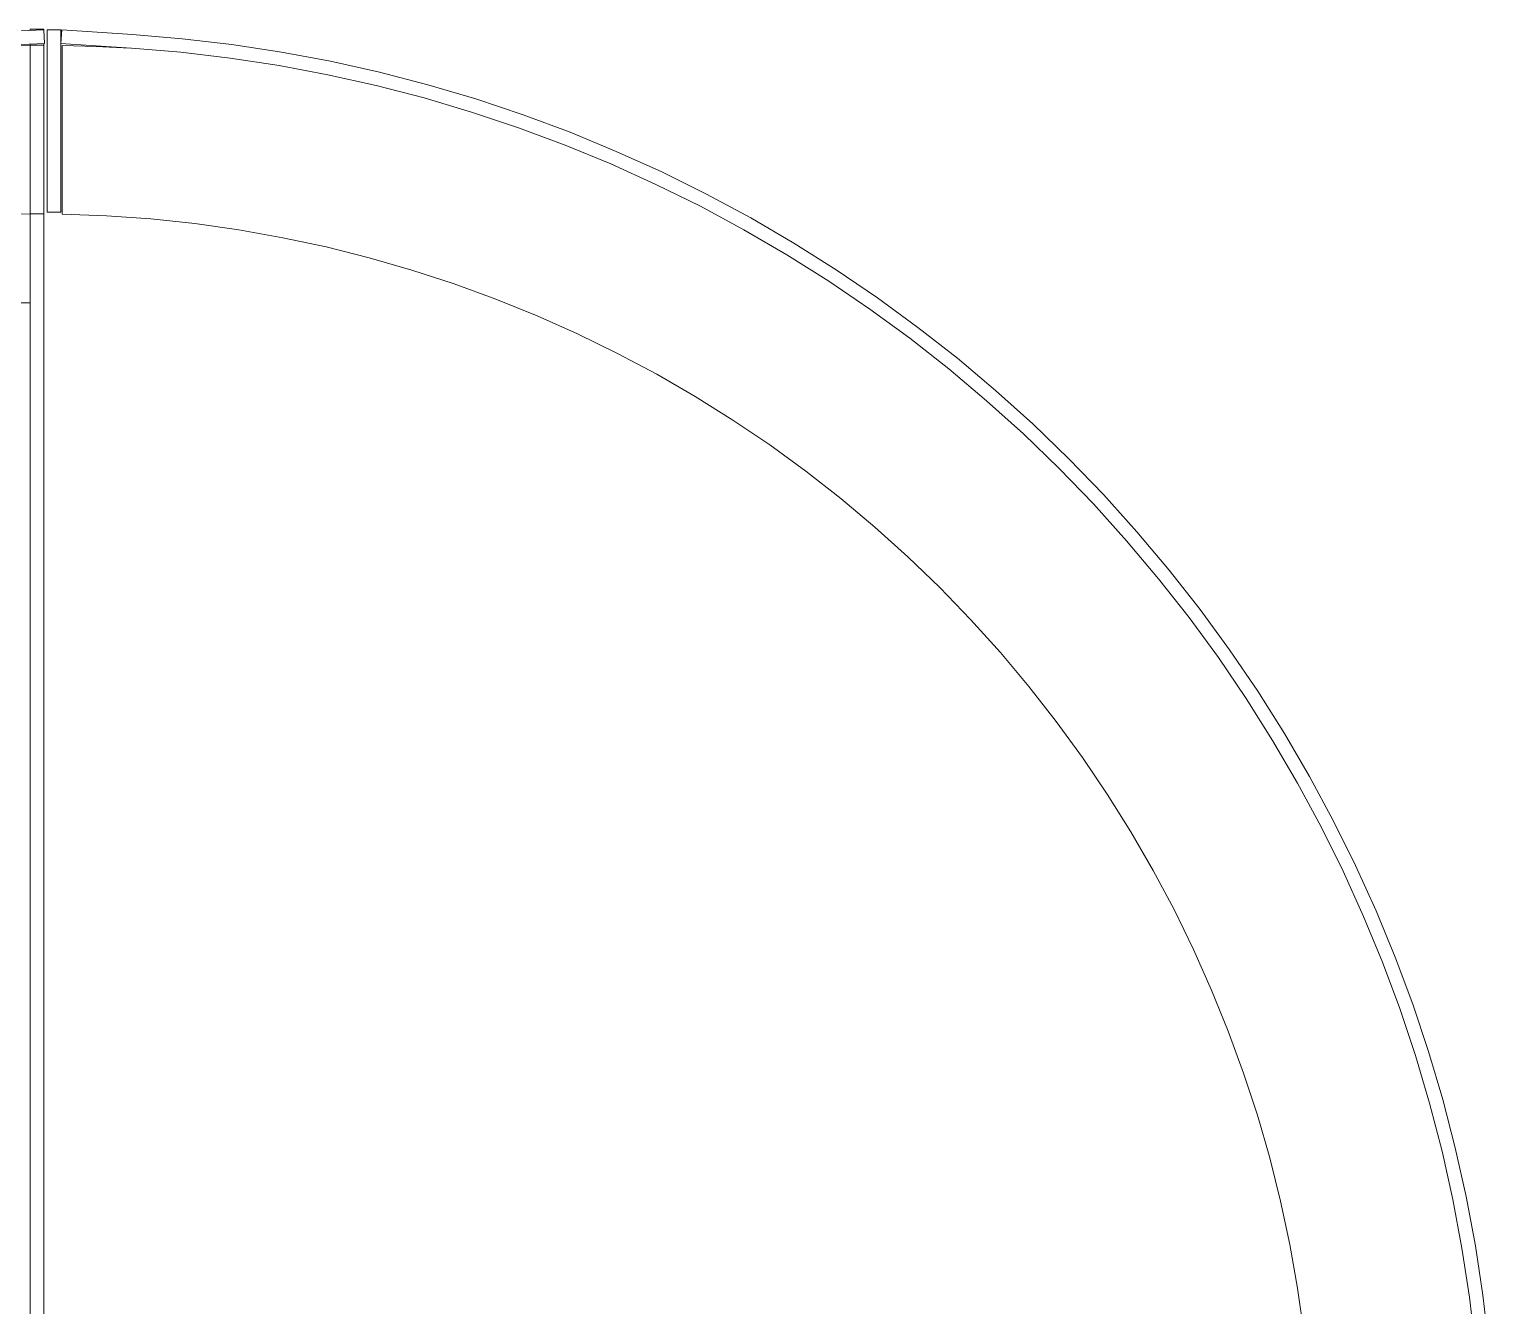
# Model space of a CAD drawing. Header units: millimetres. Extents: x 375 to 2759, y 807 to 2485.
# Drawn here: x 1619.1 to 1939.2, y 1504.5 to 1784.5 of the extents above; entities that cross this region are included whole.
import ezdxf

# ---------------------------------------------------------------- set-up
doc = ezdxf.new("R2010")
doc.units = ezdxf.units.MM
doc.layers.add('ZANO_R', color=7, linetype='Continuous', lineweight=0)

msp = doc.modelspace()

# ---------------------------------------------------------------- linework, layer by layer
at = {"layer": 'ZANO_R'}
for p, q in [((1622.34, 1784.42), (1606.86, 1783.74)), ((1619.32, 1784.55), (1622.32, 1784.55)), ((1619.32, 1784.55), (1619.32, 1784.29)), ((1622.32, 1784.55), (1622.32, 1784.42)), ((1622.48, 1781.42), (1622.34, 1784.42)), ((1623.08, 1784.38), (1626.08, 1784.38)), ((1623.08, 1744.38), (1623.08, 1784.38)), ((1626.08, 1784.38), (1626.08, 1744.38)), ((1626.28, 1784.38), (1626.08, 1781.38)), ((1626.28, 1784.38), (1641.75, 1783.36)), ((1652.68, 1782.46), (1641.75, 1783.36)), ((1606.99, 1780.75), (1622.48, 1781.42)), ((1613.17, 1780.96), (1619.32, 1781.05)), ((1619.32, 1781.29), (1619.32, 1781.05)), ((1622.32, 1781.05), (1619.32, 1781.05)), ((1619.32, 1781.05), (1619.32, 1744.05)), ((1622.32, 1781.42), (1622.32, 1781.05)), ((1622.32, 1781.05), (1622.32, 1744.05)), ((1626.08, 1781.38), (1641.55, 1780.37)), ((1626.32, 1781), (1626.32, 1743.99)), ((1626.32, 1781), (1633.77, 1780.78)), ((1633.77, 1780.78), (1641.21, 1780.39)), ((1641.55, 1780.37), (1652.38, 1779.47)), ((1663.57, 1781.18), (1652.68, 1782.46)), ((1674.42, 1779.53), (1663.57, 1781.18)), ((1652.38, 1779.47), (1663.17, 1778.21)), ((1663.17, 1778.21), (1673.92, 1776.57)), ((1685.2, 1777.5), (1674.42, 1779.53)), ((1695.91, 1775.11), (1685.2, 1777.5)), ((1673.92, 1776.57), (1684.6, 1774.57)), ((1684.6, 1774.57), (1695.2, 1772.2)), ((1706.53, 1772.36), (1695.91, 1775.11)), ((1695.2, 1772.2), (1705.72, 1769.47)), ((1717.04, 1769.24), (1706.53, 1772.36)), ((1705.72, 1769.47), (1716.14, 1766.38)), ((1727.45, 1765.76), (1717.04, 1769.24)), ((1716.14, 1766.38), (1726.45, 1762.93)), ((1737.73, 1761.93), (1727.45, 1765.76)), ((1726.45, 1762.93), (1736.63, 1759.14)), ((1747.87, 1757.75), (1737.73, 1761.93)), ((1736.63, 1759.14), (1746.68, 1754.99)), ((1757.86, 1753.22), (1747.87, 1757.75)), ((1746.68, 1754.99), (1756.58, 1750.51)), ((1767.69, 1748.35), (1757.86, 1753.22)), ((1756.58, 1750.51), (1766.32, 1745.69)), ((1777.35, 1743.15), (1767.69, 1748.35)), ((1766.32, 1745.69), (1775.88, 1740.53)), ((1609.82, 1743.83), (1619.32, 1744.04)), ((1619.32, 1744.04), (1619.32, 1744.05)), ((1622.32, 1744.05), (1619.32, 1744.05)), ((1619.32, 1744.04), (1619.32, 1184.05)), ((1622.32, 1744.05), (1622.32, 1184.05)), ((1626.08, 1744.38), (1623.08, 1744.38)), ((1626.32, 1743.99), (1636.06, 1743.63)), ((1636.06, 1743.63), (1645.78, 1742.93)), ((1645.78, 1742.93), (1655.47, 1741.9)), ((1655.47, 1741.9), (1665.11, 1740.52)), ((1786.83, 1737.62), (1777.35, 1743.15)), ((1665.11, 1740.52), (1674.71, 1738.81)), ((1674.71, 1738.81), (1684.24, 1736.77)), ((1775.88, 1740.53), (1785.27, 1735.06)), ((1684.24, 1736.77), (1693.69, 1734.4)), ((1785.27, 1735.06), (1794.46, 1729.26)), ((1796.1, 1731.77), (1786.83, 1737.62)), ((1693.69, 1734.4), (1703.06, 1731.7)), ((1703.06, 1731.7), (1712.32, 1728.68)), ((1712.32, 1728.68), (1721.47, 1725.33)), ((1794.46, 1729.26), (1803.45, 1723.15)), ((1805.18, 1725.6), (1796.1, 1731.77)), ((1814.04, 1719.13), (1805.18, 1725.6)), ((1614.92, 1724.55), (1619.32, 1724.55)), ((1721.47, 1725.33), (1730.5, 1721.67)), ((1803.45, 1723.15), (1812.22, 1716.74)), ((1730.5, 1721.67), (1739.4, 1717.7)), ((1822.67, 1712.36), (1814.04, 1719.13)), ((1739.4, 1717.7), (1748.16, 1713.42)), ((1812.22, 1716.74), (1820.77, 1710.03)), ((1748.16, 1713.42), (1756.76, 1708.83)), ((1820.77, 1710.03), (1829.09, 1703.03)), ((1831.06, 1705.29), (1822.67, 1712.36)), ((1756.76, 1708.83), (1765.2, 1703.96)), ((1765.2, 1703.96), (1773.46, 1698.79)), ((1829.09, 1703.03), (1837.16, 1695.75)), ((1839.2, 1697.95), (1831.06, 1705.29)), ((1773.46, 1698.79), (1781.53, 1693.33)), ((1847.09, 1690.32), (1839.2, 1697.95)), ((1837.16, 1695.75), (1844.97, 1688.2)), ((1781.53, 1693.33), (1789.42, 1687.6)), ((1847.09, 1690.32), (1854.71, 1682.43)), ((1789.42, 1687.6), (1797.09, 1681.6)), ((1844.97, 1688.2), (1852.52, 1680.39)), ((1797.09, 1681.6), (1804.56, 1675.33)), ((1854.71, 1682.43), (1862.06, 1674.29)), ((1852.52, 1680.39), (1859.8, 1672.32)), ((1804.56, 1675.33), (1811.8, 1668.81)), ((1862.06, 1674.29), (1869.13, 1665.9)), ((1859.8, 1672.32), (1866.8, 1664)), ((1811.8, 1668.81), (1818.81, 1662.04)), ((1869.13, 1665.9), (1875.9, 1657.27)), ((1818.81, 1662.04), (1825.58, 1655.03)), ((1866.8, 1664), (1873.51, 1655.45)), ((1825.58, 1655.03), (1832.1, 1647.79)), ((1873.51, 1655.45), (1879.92, 1646.68)), ((1875.9, 1657.27), (1882.37, 1648.41)), ((1832.1, 1647.79), (1838.37, 1640.32)), ((1879.92, 1646.68), (1886.03, 1637.69)), ((1882.37, 1648.41), (1888.54, 1639.34)), ((1838.37, 1640.32), (1844.37, 1632.65)), ((1888.54, 1639.34), (1894.39, 1630.06)), ((1886.03, 1637.69), (1891.82, 1628.5)), ((1844.37, 1632.65), (1850.1, 1624.76)), ((1894.39, 1630.06), (1899.92, 1620.58)), ((1891.82, 1628.5), (1897.3, 1619.11)), ((1850.1, 1624.76), (1855.55, 1616.69)), ((1899.92, 1620.58), (1905.12, 1610.92)), ((1855.55, 1616.69), (1860.72, 1608.43)), ((1897.3, 1619.11), (1902.46, 1609.55)), ((1905.12, 1610.92), (1909.99, 1601.09)), ((1860.72, 1608.43), (1865.6, 1599.99)), ((1902.46, 1609.55), (1907.28, 1599.81)), ((1909.99, 1601.09), (1914.52, 1591.1)), ((1865.6, 1599.99), (1870.19, 1591.39)), ((1907.28, 1599.81), (1911.76, 1589.91)), ((1870.19, 1591.39), (1874.47, 1582.63)), ((1914.52, 1591.1), (1918.7, 1580.96)), ((1911.76, 1589.91), (1915.9, 1579.86)), ((1874.47, 1582.63), (1878.44, 1573.74)), ((1915.9, 1579.86), (1919.7, 1569.68)), ((1918.7, 1580.96), (1922.53, 1570.68)), ((1878.44, 1573.74), (1882.1, 1564.7)), ((1919.7, 1569.68), (1923.15, 1559.37)), ((1922.53, 1570.68), (1926.01, 1560.27)), ((1882.1, 1564.7), (1885.44, 1555.55)), ((1923.15, 1559.37), (1926.24, 1548.95)), ((1926.01, 1560.27), (1929.13, 1549.76)), ((1885.44, 1555.55), (1888.47, 1546.29)), ((1929.13, 1549.76), (1931.88, 1539.14)), ((1888.47, 1546.29), (1891.17, 1536.92)), ((1926.24, 1548.95), (1928.97, 1538.44)), ((1891.17, 1536.92), (1893.54, 1527.47)), ((1928.97, 1538.44), (1931.34, 1527.83)), ((1931.88, 1539.14), (1934.27, 1528.43)), ((1893.54, 1527.47), (1895.58, 1517.94)), ((1931.34, 1527.83), (1933.34, 1517.15)), ((1934.27, 1528.43), (1936.3, 1517.65)), ((1895.58, 1517.94), (1897.29, 1508.35)), ((1936.3, 1517.65), (1937.95, 1506.81)), ((1933.34, 1517.15), (1934.98, 1506.4)), ((1897.29, 1508.35), (1898.67, 1498.7)), ((1934.98, 1506.4), (1936.24, 1495.61)), ((1937.95, 1506.81), (1939.23, 1495.91))]:
    msp.add_line(p, q, dxfattribs=at)

doc.saveas('drawing.dxf')
